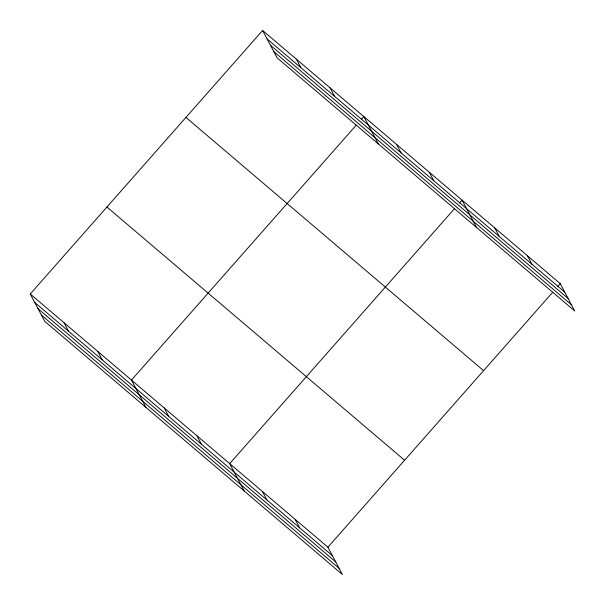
<?xml version="1.0" encoding="UTF-8"?>
<svg xmlns="http://www.w3.org/2000/svg" width="605" height="605" viewBox="0 0 605 605"><rect width="100%" height="100%" fill="white"/><g stroke="black" fill="none" stroke-linecap="round" stroke-linejoin="round"><path stroke-width="0.91" d="M30.25 293.992L327.918 547.2L342.392 574.531L44.725 321.323L30.25 293.992L262.608 30.469L560.275 283.677L574.75 311.008L277.082 57.8L262.608 30.469M356.337 125.046L131.459 380.076L145.926 407.415M361.321 119.389L363.817 116.561L378.291 143.892M454.567 208.604L229.688 463.642L244.163 490.973M459.55 202.947L462.046 200.119L476.521 227.45M327.918 547.2L552.796 292.162M557.787 286.505L560.275 283.677M267.092 38.939L564.76 292.147M270.39 45.163L568.057 298.371M273.785 51.576L571.453 304.784M185.932 117.43L483.599 370.638M106.926 207.031L404.594 460.239M34.735 302.462L332.402 555.67M38.032 308.686L335.699 561.894M41.427 315.099L339.095 568.307M527.537 255.824L532.022 264.294M494.792 227.972L499.276 236.442M429.3 172.266L433.793 180.736M396.562 144.413L401.047 152.883M330.08 87.861L334.565 96.331M296.344 59.169L300.829 67.639M295.172 519.347L299.656 527.817M262.434 491.494L266.918 499.964M196.943 435.789L201.427 444.259M164.197 407.936L168.689 416.406M97.723 351.384L102.207 359.854M63.986 322.684L68.471 331.154"/></g></svg>
